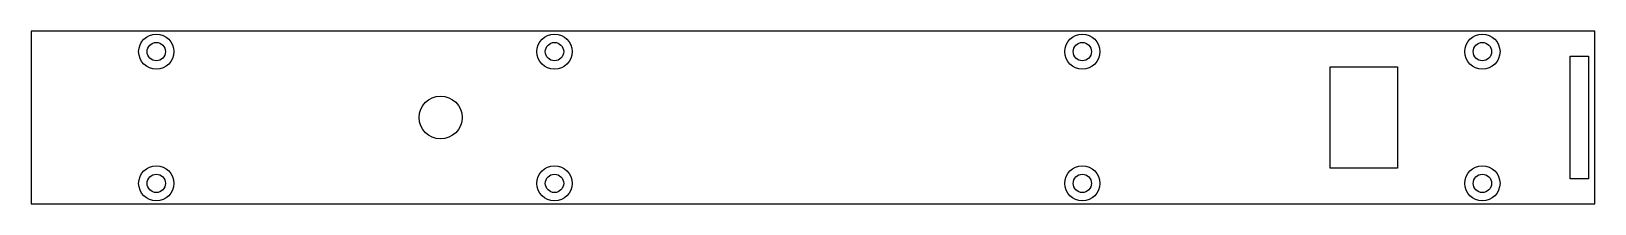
# Model space of a CAD drawing. Header units: millimetres. Extents: x -120 to 134, y -12 to 16.
import ezdxf

# ---------------------------------------------------------------- set-up
doc = ezdxf.new("R2010")
doc.units = ezdxf.units.MM
doc.layers.add('1', color=7, linetype='CONTINUOUS')

msp = doc.modelspace()

# ---------------------------------------------------------------- linework, layer by layer
at = {"layer": '1', "color": 0}
for p, q in [((133.886, 15.912), (-120.133, 15.912)), ((-120.133, 15.912), (-120.133, -12.107)), ((133.886, -12.107), (133.886, 15.912)), ((129.886, -8.087), (129.886, 11.892)), ((129.886, 11.892), (132.866, 11.892)), ((132.866, 11.892), (132.866, -8.087)), ((90.886, -6.337), (90.886, 10.142)), ((90.886, 10.142), (101.866, 10.142)), ((101.866, 10.142), (101.866, -6.337)), ((101.866, -6.337), (90.886, -6.337)), ((132.866, -8.087), (129.886, -8.087)), ((-120.133, -12.107), (133.886, -12.107))]:
    msp.add_line(p, q, dxfattribs=at)
at = {"layer": '1', "color": 1}
for centre, radius in [((-99.823, 12.602), 2.863), ((-35.123, 12.602), 2.863), ((50.635, 12.602), 2.863), ((115.635, 12.602), 2.863), ((-99.823, 12.602), 1.49), ((-35.123, 12.602), 1.49), ((50.635, 12.602), 1.49), ((115.635, 12.602), 1.49), ((-99.823, -8.796), 2.863), ((-99.823, -8.796), 1.49), ((-35.123, -8.796), 2.863), ((-35.123, -8.796), 1.49), ((50.635, -8.796), 2.863), ((50.635, -8.796), 1.49), ((115.635, -8.796), 2.863), ((115.635, -8.796), 1.49)]:
    msp.add_circle(centre, radius, dxfattribs=at)
at = {"layer": '1', "color": 0}
for centre, radius in [((-99.823, 12.602), 1.49), ((-35.123, 12.602), 1.49), ((50.635, 12.602), 1.49), ((115.635, 12.602), 1.49), ((-53.623, 1.902), 3.49), ((-99.823, -8.796), 1.49), ((-35.123, -8.796), 1.49), ((50.635, -8.796), 1.49), ((115.635, -8.796), 1.49)]:
    msp.add_circle(centre, radius, dxfattribs=at)

doc.saveas('drawing.dxf')
